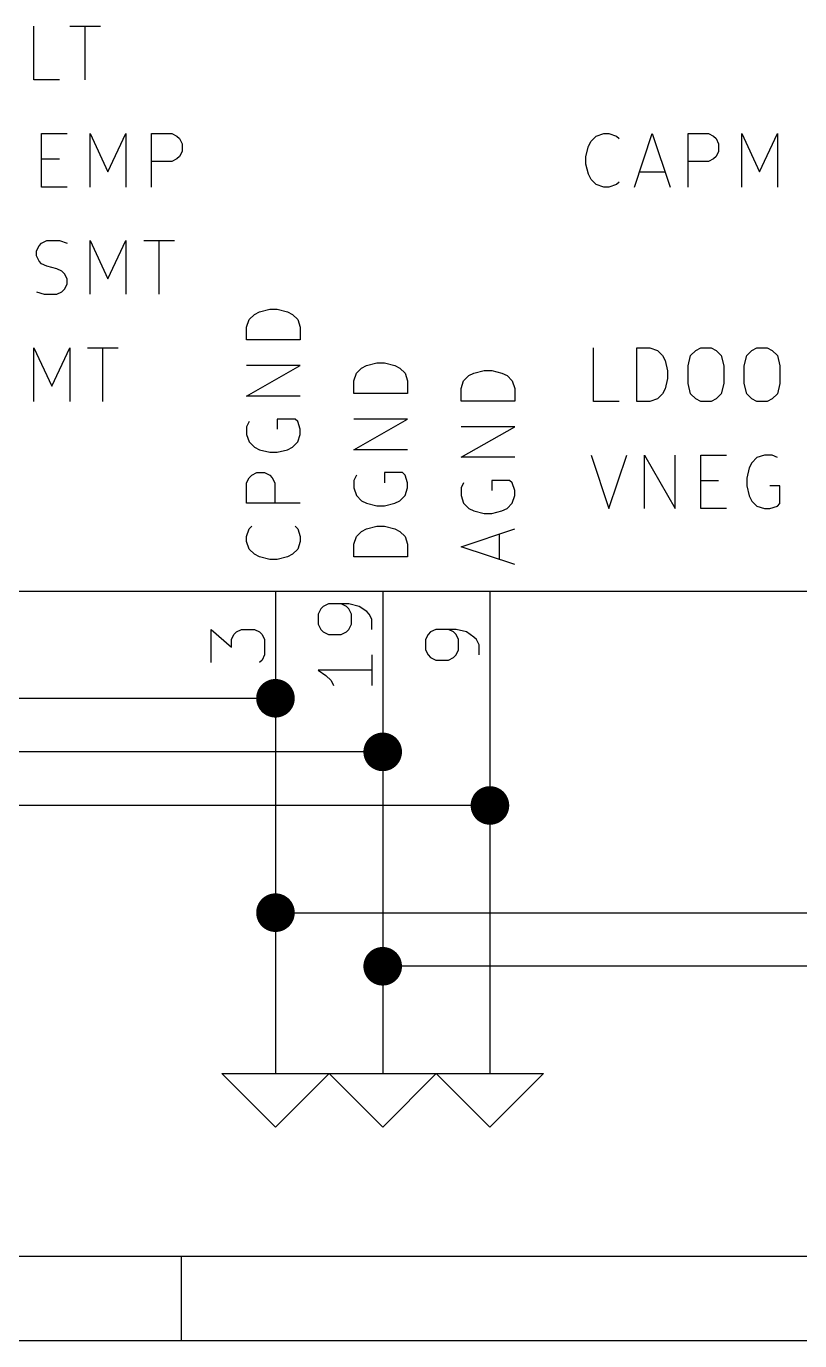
# Model space of a CAD drawing. Header units: inches. Extents: x 0.4 to 16.1, y -11.3 to -0.4.
# Drawn here: x 2.218 to 2.939, y -11.299 to -10.073 of the extents above; entities that cross this region are included whole.
import ezdxf

# ---------------------------------------------------------------- set-up
doc = ezdxf.new("R2010")
doc.units = ezdxf.units.IN
doc.header["$MEASUREMENT"] = 0
for name, color, linetype in [('GREENSIXTYFIVE', 129, 'CONTINUOUS'), ('LIGHTGREEN', 92, 'CONTINUOUS'), ('LIGHTRED', 12, 'CONTINUOUS'), ('RED', 14, 'CONTINUOUS'), ('WHITE', 250, 'CONTINUOUS')]:
    doc.layers.add(name, color=color, linetype=linetype)

msp = doc.modelspace()

# ---------------------------------------------------------------- linework, layer by layer
at = {"layer": 'GREENSIXTYFIVE', "linetype": 'CONTINUOUS'}
for p, q in [((2.2248, -10.1231), (2.2248, -10.0731)), ((2.2248, -10.1231), (2.2248, -10.0731)), ((2.2581, -10.0731), (2.2867, -10.0731)), ((2.2581, -10.0731), (2.2867, -10.0731)), ((2.2724, -10.1231), (2.2724, -10.0731)), ((2.2724, -10.1231), (2.2724, -10.0731)), ((2.2486, -10.1231), (2.2248, -10.1231)), ((2.2486, -10.1231), (2.2248, -10.1231)), ((2.2319, -10.2231), (2.2319, -10.1731)), ((2.2319, -10.1731), (2.2557, -10.1731)), ((2.2319, -10.2231), (2.2319, -10.1731)), ((2.2319, -10.1731), (2.2557, -10.1731)), ((2.2771, -10.2231), (2.2771, -10.1731)), ((2.2771, -10.1731), (2.2938, -10.2088)), ((2.2771, -10.2231), (2.2771, -10.1731)), ((2.2771, -10.1731), (2.2938, -10.2088)), ((2.2938, -10.2088), (2.3105, -10.1731)), ((2.2938, -10.2088), (2.3105, -10.1731)), ((2.3105, -10.1731), (2.3105, -10.2231)), ((2.3105, -10.1731), (2.3105, -10.2231)), ((2.3343, -10.2231), (2.3343, -10.1731)), ((2.3343, -10.1731), (2.3533, -10.1731)), ((2.3343, -10.2231), (2.3343, -10.1731)), ((2.3343, -10.1731), (2.3533, -10.1731)), ((2.3533, -10.1731), (2.3581, -10.1755)), ((2.3533, -10.1731), (2.3581, -10.1755)), ((2.3581, -10.1755), (2.3605, -10.1779)), ((2.3581, -10.1755), (2.3605, -10.1779)), ((2.7443, -10.1803), (2.749, -10.1755)), ((2.7443, -10.1803), (2.749, -10.1755)), ((2.749, -10.1755), (2.7562, -10.1731)), ((2.749, -10.1755), (2.7562, -10.1731)), ((2.7562, -10.1731), (2.7609, -10.1731)), ((2.7562, -10.1731), (2.7609, -10.1731)), ((2.7609, -10.1731), (2.7681, -10.1755)), ((2.7609, -10.1731), (2.7681, -10.1755)), ((2.7681, -10.1755), (2.7705, -10.1779)), ((2.7681, -10.1755), (2.7705, -10.1779)), ((2.7848, -10.2231), (2.8014, -10.1731)), ((2.7848, -10.2231), (2.8014, -10.1731)), ((2.8014, -10.1731), (2.8181, -10.2231)), ((2.8014, -10.1731), (2.8181, -10.2231)), ((2.8348, -10.2231), (2.8348, -10.1731)), ((2.8348, -10.1731), (2.8538, -10.1731)), ((2.8348, -10.2231), (2.8348, -10.1731)), ((2.8348, -10.1731), (2.8538, -10.1731)), ((2.8538, -10.1731), (2.8586, -10.1755)), ((2.8538, -10.1731), (2.8586, -10.1755)), ((2.8586, -10.1755), (2.861, -10.1779)), ((2.8586, -10.1755), (2.861, -10.1779)), ((2.8848, -10.2231), (2.8848, -10.1731)), ((2.8848, -10.1731), (2.9014, -10.2088)), ((2.8848, -10.2231), (2.8848, -10.1731)), ((2.8848, -10.1731), (2.9014, -10.2088)), ((2.9014, -10.2088), (2.9181, -10.1731)), ((2.9014, -10.2088), (2.9181, -10.1731)), ((2.9181, -10.1731), (2.9181, -10.2231)), ((2.9181, -10.1731), (2.9181, -10.2231)), ((2.3605, -10.1779), (2.3629, -10.1827)), ((2.3605, -10.1779), (2.3629, -10.1827)), ((2.3629, -10.1827), (2.3629, -10.1898)), ((2.3629, -10.1827), (2.3629, -10.1898)), ((2.7395, -10.1946), (2.7419, -10.185)), ((2.7395, -10.1946), (2.7419, -10.185)), ((2.7419, -10.185), (2.7443, -10.1803)), ((2.7419, -10.185), (2.7443, -10.1803)), ((2.861, -10.1779), (2.8633, -10.1827)), ((2.861, -10.1779), (2.8633, -10.1827)), ((2.8633, -10.1827), (2.8633, -10.1898)), ((2.8633, -10.1827), (2.8633, -10.1898)), ((2.2319, -10.1969), (2.2486, -10.1969)), ((2.2319, -10.1969), (2.2486, -10.1969)), ((2.3533, -10.1993), (2.3343, -10.1993)), ((2.3533, -10.1993), (2.3343, -10.1993)), ((2.3581, -10.1969), (2.3533, -10.1993)), ((2.3581, -10.1969), (2.3533, -10.1993)), ((2.3605, -10.1946), (2.3581, -10.1969)), ((2.3605, -10.1946), (2.3581, -10.1969)), ((2.3629, -10.1898), (2.3605, -10.1946)), ((2.3629, -10.1898), (2.3605, -10.1946)), ((2.7395, -10.2017), (2.7395, -10.1946)), ((2.7395, -10.2017), (2.7395, -10.1946)), ((2.7419, -10.2112), (2.7395, -10.2017)), ((2.7419, -10.2112), (2.7395, -10.2017)), ((2.8538, -10.1993), (2.8348, -10.1993)), ((2.8538, -10.1993), (2.8348, -10.1993)), ((2.8586, -10.1969), (2.8538, -10.1993)), ((2.8586, -10.1969), (2.8538, -10.1993)), ((2.861, -10.1946), (2.8586, -10.1969)), ((2.861, -10.1946), (2.8586, -10.1969)), ((2.8633, -10.1898), (2.861, -10.1946)), ((2.8633, -10.1898), (2.861, -10.1946)), ((2.7443, -10.216), (2.7419, -10.2112)), ((2.7443, -10.216), (2.7419, -10.2112)), ((2.7895, -10.2088), (2.8133, -10.2088)), ((2.7895, -10.2088), (2.8133, -10.2088)), ((2.2557, -10.2231), (2.2319, -10.2231)), ((2.2557, -10.2231), (2.2319, -10.2231)), ((2.749, -10.2208), (2.7443, -10.216)), ((2.749, -10.2208), (2.7443, -10.216)), ((2.7562, -10.2231), (2.749, -10.2208)), ((2.7562, -10.2231), (2.749, -10.2208)), ((2.7609, -10.2231), (2.7562, -10.2231)), ((2.7609, -10.2231), (2.7562, -10.2231)), ((2.7681, -10.2208), (2.7609, -10.2231)), ((2.7681, -10.2208), (2.7609, -10.2231)), ((2.7705, -10.2184), (2.7681, -10.2208)), ((2.7705, -10.2184), (2.7681, -10.2208)), ((2.2319, -10.2755), (2.2367, -10.2731)), ((2.2319, -10.2755), (2.2367, -10.2731)), ((2.2367, -10.2731), (2.2486, -10.2731)), ((2.2367, -10.2731), (2.2486, -10.2731)), ((2.2486, -10.2731), (2.2557, -10.2755)), ((2.2486, -10.2731), (2.2557, -10.2755)), ((2.2771, -10.3231), (2.2771, -10.2731)), ((2.2771, -10.2731), (2.2938, -10.3088)), ((2.2771, -10.3231), (2.2771, -10.2731)), ((2.2771, -10.2731), (2.2938, -10.3088)), ((2.2938, -10.3088), (2.3105, -10.2731)), ((2.2938, -10.3088), (2.3105, -10.2731)), ((2.3105, -10.2731), (2.3105, -10.3231)), ((2.3105, -10.2731), (2.3105, -10.3231)), ((2.3271, -10.2731), (2.3557, -10.2731)), ((2.3271, -10.2731), (2.3557, -10.2731)), ((2.3414, -10.3231), (2.3414, -10.2731)), ((2.3414, -10.3231), (2.3414, -10.2731)), ((2.2271, -10.2827), (2.2295, -10.2779)), ((2.2271, -10.2827), (2.2295, -10.2779)), ((2.2271, -10.2874), (2.2271, -10.2827)), ((2.2271, -10.2874), (2.2271, -10.2827)), ((2.2295, -10.2922), (2.2271, -10.2874)), ((2.2295, -10.2922), (2.2271, -10.2874)), ((2.2295, -10.2779), (2.2319, -10.2755)), ((2.2295, -10.2779), (2.2319, -10.2755)), ((2.2319, -10.2946), (2.2295, -10.2922)), ((2.2319, -10.2946), (2.2295, -10.2922)), ((2.2367, -10.2969), (2.2319, -10.2946)), ((2.2367, -10.2969), (2.2319, -10.2946)), ((2.2462, -10.2993), (2.2367, -10.2969)), ((2.2462, -10.2993), (2.2367, -10.2969)), ((2.2509, -10.3017), (2.2462, -10.2993)), ((2.2509, -10.3017), (2.2462, -10.2993)), ((2.2533, -10.3041), (2.2509, -10.3017)), ((2.2533, -10.3041), (2.2509, -10.3017)), ((2.2557, -10.3088), (2.2533, -10.3041)), ((2.2557, -10.3088), (2.2533, -10.3041)), ((2.2557, -10.3136), (2.2557, -10.3088)), ((2.2557, -10.3136), (2.2557, -10.3088)), ((2.2271, -10.3208), (2.2343, -10.3231)), ((2.2271, -10.3208), (2.2343, -10.3231)), ((2.2343, -10.3231), (2.2462, -10.3231)), ((2.2343, -10.3231), (2.2462, -10.3231)), ((2.2462, -10.3231), (2.2509, -10.3208)), ((2.2462, -10.3231), (2.2509, -10.3208)), ((2.2509, -10.3208), (2.2533, -10.3184)), ((2.2509, -10.3208), (2.2533, -10.3184)), ((2.2533, -10.3184), (2.2557, -10.3136)), ((2.2533, -10.3184), (2.2557, -10.3136)), ((2.4231, -10.3538), (2.4255, -10.3467)), ((2.4231, -10.3538), (2.4255, -10.3467)), ((2.4255, -10.3467), (2.4303, -10.3419)), ((2.4255, -10.3467), (2.4303, -10.3419)), ((2.4303, -10.3419), (2.435, -10.3395)), ((2.4303, -10.3419), (2.435, -10.3395)), ((2.435, -10.3395), (2.4446, -10.3371)), ((2.435, -10.3395), (2.4446, -10.3371)), ((2.4446, -10.3371), (2.4517, -10.3371)), ((2.4446, -10.3371), (2.4517, -10.3371)), ((2.4517, -10.3371), (2.4612, -10.3395)), ((2.4517, -10.3371), (2.4612, -10.3395)), ((2.4612, -10.3395), (2.466, -10.3419)), ((2.4612, -10.3395), (2.466, -10.3419)), ((2.466, -10.3419), (2.4708, -10.3467)), ((2.466, -10.3419), (2.4708, -10.3467)), ((2.4708, -10.3467), (2.4731, -10.3538)), ((2.4708, -10.3467), (2.4731, -10.3538)), ((2.4231, -10.3657), (2.4231, -10.3538)), ((2.4231, -10.3657), (2.4231, -10.3538)), ((2.4731, -10.3538), (2.4731, -10.3657)), ((2.4731, -10.3538), (2.4731, -10.3657)), ((2.2248, -10.4231), (2.2248, -10.3731)), ((2.2248, -10.3731), (2.2414, -10.4088)), ((2.2248, -10.4231), (2.2248, -10.3731)), ((2.2248, -10.3731), (2.2414, -10.4088)), ((2.2414, -10.4088), (2.2581, -10.3731)), ((2.2414, -10.4088), (2.2581, -10.3731)), ((2.2581, -10.3731), (2.2581, -10.4231)), ((2.2581, -10.3731), (2.2581, -10.4231)), ((2.2748, -10.3731), (2.3033, -10.3731)), ((2.2748, -10.3731), (2.3033, -10.3731)), ((2.289, -10.4231), (2.289, -10.3731)), ((2.289, -10.4231), (2.289, -10.3731)), ((2.4731, -10.3657), (2.4231, -10.3657)), ((2.4731, -10.3657), (2.4231, -10.3657)), ((2.7467, -10.4231), (2.7467, -10.3731)), ((2.7467, -10.4231), (2.7467, -10.3731)), ((2.7871, -10.4231), (2.7871, -10.3731)), ((2.7871, -10.3731), (2.799, -10.3731)), ((2.7871, -10.4231), (2.7871, -10.3731)), ((2.7871, -10.3731), (2.799, -10.3731)), ((2.799, -10.3731), (2.8062, -10.3755)), ((2.799, -10.3731), (2.8062, -10.3755)), ((2.8419, -10.3755), (2.8467, -10.3731)), ((2.8419, -10.3755), (2.8467, -10.3731)), ((2.8467, -10.3731), (2.8562, -10.3731)), ((2.8467, -10.3731), (2.8562, -10.3731)), ((2.8562, -10.3731), (2.8609, -10.3755)), ((2.8562, -10.3731), (2.8609, -10.3755)), ((2.8943, -10.3755), (2.899, -10.3731)), ((2.8943, -10.3755), (2.899, -10.3731)), ((2.899, -10.3731), (2.9086, -10.3731)), ((2.899, -10.3731), (2.9086, -10.3731)), ((2.9086, -10.3731), (2.9133, -10.3755)), ((2.9086, -10.3731), (2.9133, -10.3755)), ((2.8062, -10.3755), (2.8109, -10.3803)), ((2.8062, -10.3755), (2.8109, -10.3803)), ((2.8109, -10.3803), (2.8133, -10.385)), ((2.8109, -10.3803), (2.8133, -10.385)), ((2.8133, -10.385), (2.8157, -10.3946)), ((2.8133, -10.385), (2.8157, -10.3946)), ((2.8348, -10.3898), (2.8371, -10.3803)), ((2.8348, -10.3898), (2.8371, -10.3803)), ((2.8371, -10.3803), (2.8419, -10.3755)), ((2.8371, -10.3803), (2.8419, -10.3755)), ((2.8609, -10.3755), (2.8657, -10.3803)), ((2.8609, -10.3755), (2.8657, -10.3803)), ((2.8657, -10.3803), (2.8681, -10.3898)), ((2.8657, -10.3803), (2.8681, -10.3898)), ((2.8871, -10.3898), (2.8895, -10.3803)), ((2.8871, -10.3898), (2.8895, -10.3803)), ((2.8895, -10.3803), (2.8943, -10.3755)), ((2.8895, -10.3803), (2.8943, -10.3755)), ((2.9133, -10.3755), (2.9181, -10.3803)), ((2.9133, -10.3755), (2.9181, -10.3803)), ((2.9181, -10.3803), (2.9205, -10.3898)), ((2.9181, -10.3803), (2.9205, -10.3898)), ((2.4231, -10.4181), (2.4731, -10.3895)), ((2.4731, -10.3895), (2.4231, -10.3895)), ((2.4231, -10.4181), (2.4731, -10.3895)), ((2.4731, -10.3895), (2.4231, -10.3895)), ((2.5231, -10.4038), (2.5255, -10.3967)), ((2.5231, -10.4038), (2.5255, -10.3967)), ((2.5255, -10.3967), (2.5303, -10.3919)), ((2.5255, -10.3967), (2.5303, -10.3919)), ((2.5303, -10.3919), (2.535, -10.3895)), ((2.5303, -10.3919), (2.535, -10.3895)), ((2.535, -10.3895), (2.5446, -10.3871)), ((2.535, -10.3895), (2.5446, -10.3871)), ((2.5446, -10.3871), (2.5517, -10.3871)), ((2.5446, -10.3871), (2.5517, -10.3871)), ((2.5517, -10.3871), (2.5612, -10.3895)), ((2.5517, -10.3871), (2.5612, -10.3895)), ((2.5612, -10.3895), (2.566, -10.3919)), ((2.5612, -10.3895), (2.566, -10.3919)), ((2.566, -10.3919), (2.5708, -10.3967)), ((2.566, -10.3919), (2.5708, -10.3967)), ((2.5708, -10.3967), (2.5731, -10.4038)), ((2.5708, -10.3967), (2.5731, -10.4038)), ((2.6303, -10.399), (2.635, -10.3967)), ((2.6303, -10.399), (2.635, -10.3967)), ((2.635, -10.3967), (2.6446, -10.3943)), ((2.635, -10.3967), (2.6446, -10.3943)), ((2.6446, -10.3943), (2.6517, -10.3943)), ((2.6446, -10.3943), (2.6517, -10.3943)), ((2.6517, -10.3943), (2.6612, -10.3967)), ((2.6517, -10.3943), (2.6612, -10.3967)), ((2.6612, -10.3967), (2.666, -10.399)), ((2.6612, -10.3967), (2.666, -10.399)), ((2.8157, -10.3946), (2.8157, -10.4017)), ((2.8157, -10.3946), (2.8157, -10.4017)), ((2.8348, -10.4065), (2.8348, -10.3898)), ((2.8348, -10.4065), (2.8348, -10.3898)), ((2.8681, -10.3898), (2.8681, -10.4065)), ((2.8681, -10.3898), (2.8681, -10.4065)), ((2.8871, -10.4065), (2.8871, -10.3898)), ((2.8871, -10.4065), (2.8871, -10.3898)), ((2.9205, -10.3898), (2.9205, -10.4065)), ((2.9205, -10.3898), (2.9205, -10.4065)), ((2.5231, -10.4157), (2.5231, -10.4038)), ((2.5231, -10.4157), (2.5231, -10.4038)), ((2.5731, -10.4038), (2.5731, -10.4157)), ((2.5731, -10.4038), (2.5731, -10.4157)), ((2.6231, -10.4109), (2.6255, -10.4038)), ((2.6231, -10.4109), (2.6255, -10.4038)), ((2.6255, -10.4038), (2.6303, -10.399)), ((2.6255, -10.4038), (2.6303, -10.399)), ((2.666, -10.399), (2.6708, -10.4038)), ((2.666, -10.399), (2.6708, -10.4038)), ((2.6708, -10.4038), (2.6731, -10.4109)), ((2.6708, -10.4038), (2.6731, -10.4109)), ((2.8157, -10.4017), (2.8133, -10.4112)), ((2.8157, -10.4017), (2.8133, -10.4112)), ((2.8371, -10.416), (2.8348, -10.4065)), ((2.8371, -10.416), (2.8348, -10.4065)), ((2.8681, -10.4065), (2.8657, -10.416)), ((2.8681, -10.4065), (2.8657, -10.416)), ((2.8895, -10.416), (2.8871, -10.4065)), ((2.8895, -10.416), (2.8871, -10.4065)), ((2.9205, -10.4065), (2.9181, -10.416)), ((2.9205, -10.4065), (2.9181, -10.416)), ((2.4731, -10.4181), (2.4231, -10.4181)), ((2.4731, -10.4181), (2.4231, -10.4181)), ((2.5731, -10.4157), (2.5231, -10.4157)), ((2.5731, -10.4157), (2.5231, -10.4157)), ((2.6231, -10.4229), (2.6231, -10.4109)), ((2.6231, -10.4229), (2.6231, -10.4109)), ((2.6731, -10.4109), (2.6731, -10.4229)), ((2.6731, -10.4109), (2.6731, -10.4229)), ((2.8062, -10.4208), (2.799, -10.4231)), ((2.8062, -10.4208), (2.799, -10.4231)), ((2.8109, -10.416), (2.8062, -10.4208)), ((2.8109, -10.416), (2.8062, -10.4208)), ((2.8133, -10.4112), (2.8109, -10.416)), ((2.8133, -10.4112), (2.8109, -10.416)), ((2.8419, -10.4208), (2.8371, -10.416)), ((2.8419, -10.4208), (2.8371, -10.416)), ((2.8467, -10.4231), (2.8419, -10.4208)), ((2.8467, -10.4231), (2.8419, -10.4208)), ((2.8609, -10.4208), (2.8562, -10.4231)), ((2.8609, -10.4208), (2.8562, -10.4231)), ((2.8657, -10.416), (2.8609, -10.4208)), ((2.8657, -10.416), (2.8609, -10.4208)), ((2.8943, -10.4208), (2.8895, -10.416)), ((2.8943, -10.4208), (2.8895, -10.416)), ((2.899, -10.4231), (2.8943, -10.4208)), ((2.899, -10.4231), (2.8943, -10.4208)), ((2.9133, -10.4208), (2.9086, -10.4231)), ((2.9133, -10.4208), (2.9086, -10.4231)), ((2.9181, -10.416), (2.9133, -10.4208)), ((2.9181, -10.416), (2.9133, -10.4208)), ((2.6731, -10.4229), (2.6231, -10.4229)), ((2.6731, -10.4229), (2.6231, -10.4229)), ((2.7705, -10.4231), (2.7467, -10.4231)), ((2.7705, -10.4231), (2.7467, -10.4231)), ((2.799, -10.4231), (2.7871, -10.4231)), ((2.799, -10.4231), (2.7871, -10.4231)), ((2.8562, -10.4231), (2.8467, -10.4231)), ((2.8562, -10.4231), (2.8467, -10.4231)), ((2.9086, -10.4231), (2.899, -10.4231)), ((2.9086, -10.4231), (2.899, -10.4231)), ((2.4255, -10.4419), (2.4231, -10.4467)), ((2.4255, -10.4419), (2.4231, -10.4467)), ((2.4231, -10.4467), (2.4231, -10.4538)), ((2.4231, -10.4467), (2.4231, -10.4538)), ((2.4684, -10.4395), (2.4517, -10.4395)), ((2.4517, -10.4395), (2.4517, -10.449)), ((2.4684, -10.4395), (2.4517, -10.4395)), ((2.4517, -10.4395), (2.4517, -10.449)), ((2.4708, -10.4419), (2.4684, -10.4395)), ((2.4708, -10.4419), (2.4684, -10.4395)), ((2.4731, -10.449), (2.4708, -10.4419)), ((2.4731, -10.449), (2.4708, -10.4419)), ((2.5231, -10.4681), (2.5731, -10.4395)), ((2.5731, -10.4395), (2.5231, -10.4395)), ((2.5231, -10.4681), (2.5731, -10.4395)), ((2.5731, -10.4395), (2.5231, -10.4395)), ((2.6231, -10.4752), (2.6731, -10.4467)), ((2.6731, -10.4467), (2.6231, -10.4467)), ((2.6231, -10.4752), (2.6731, -10.4467)), ((2.6731, -10.4467), (2.6231, -10.4467)), ((2.4231, -10.4538), (2.4255, -10.4609)), ((2.4231, -10.4538), (2.4255, -10.4609)), ((2.4708, -10.4609), (2.4731, -10.4538)), ((2.4708, -10.4609), (2.4731, -10.4538)), ((2.4731, -10.4538), (2.4731, -10.449)), ((2.4731, -10.4538), (2.4731, -10.449)), ((2.4255, -10.4609), (2.4303, -10.4657)), ((2.4255, -10.4609), (2.4303, -10.4657)), ((2.4303, -10.4657), (2.435, -10.4681)), ((2.4303, -10.4657), (2.435, -10.4681)), ((2.435, -10.4681), (2.4446, -10.4705)), ((2.435, -10.4681), (2.4446, -10.4705)), ((2.4446, -10.4705), (2.4517, -10.4705)), ((2.4446, -10.4705), (2.4517, -10.4705)), ((2.4517, -10.4705), (2.4612, -10.4681)), ((2.4517, -10.4705), (2.4612, -10.4681)), ((2.4612, -10.4681), (2.466, -10.4657)), ((2.4612, -10.4681), (2.466, -10.4657)), ((2.466, -10.4657), (2.4708, -10.4609)), ((2.466, -10.4657), (2.4708, -10.4609)), ((2.5731, -10.4681), (2.5231, -10.4681)), ((2.5731, -10.4681), (2.5231, -10.4681)), ((2.6731, -10.4752), (2.6231, -10.4752)), ((2.6731, -10.4752), (2.6231, -10.4752)), ((2.7443, -10.4731), (2.7609, -10.5231)), ((2.7443, -10.4731), (2.7609, -10.5231)), ((2.7609, -10.5231), (2.7776, -10.4731)), ((2.7609, -10.5231), (2.7776, -10.4731)), ((2.7943, -10.5231), (2.7943, -10.4731)), ((2.7943, -10.4731), (2.8229, -10.5231)), ((2.7943, -10.5231), (2.7943, -10.4731)), ((2.7943, -10.4731), (2.8229, -10.5231)), ((2.8229, -10.5231), (2.8229, -10.4731)), ((2.8229, -10.5231), (2.8229, -10.4731)), ((2.8467, -10.5231), (2.8467, -10.4731)), ((2.8467, -10.4731), (2.8705, -10.4731)), ((2.8467, -10.5231), (2.8467, -10.4731)), ((2.8467, -10.4731), (2.8705, -10.4731)), ((2.8943, -10.4803), (2.8919, -10.485)), ((2.8943, -10.4803), (2.8919, -10.485)), ((2.899, -10.4755), (2.8943, -10.4803)), ((2.899, -10.4755), (2.8943, -10.4803)), ((2.9062, -10.4731), (2.899, -10.4755)), ((2.9062, -10.4731), (2.899, -10.4755)), ((2.9133, -10.4731), (2.9062, -10.4731)), ((2.9133, -10.4731), (2.9062, -10.4731)), ((2.9181, -10.4755), (2.9133, -10.4731)), ((2.9181, -10.4755), (2.9133, -10.4731)), ((2.4231, -10.499), (2.4255, -10.4943)), ((2.4231, -10.499), (2.4255, -10.4943)), ((2.4255, -10.4943), (2.4279, -10.4919)), ((2.4255, -10.4943), (2.4279, -10.4919)), ((2.4279, -10.4919), (2.4327, -10.4895)), ((2.4279, -10.4919), (2.4327, -10.4895)), ((2.4327, -10.4895), (2.4398, -10.4895)), ((2.4327, -10.4895), (2.4398, -10.4895)), ((2.4398, -10.4895), (2.4446, -10.4919)), ((2.4398, -10.4895), (2.4446, -10.4919)), ((2.4446, -10.4919), (2.4469, -10.4943)), ((2.4446, -10.4919), (2.4469, -10.4943)), ((2.4469, -10.4943), (2.4493, -10.499)), ((2.4469, -10.4943), (2.4493, -10.499)), ((2.5255, -10.4919), (2.5231, -10.4967)), ((2.5255, -10.4919), (2.5231, -10.4967)), ((2.5684, -10.4895), (2.5517, -10.4895)), ((2.5517, -10.4895), (2.5517, -10.499)), ((2.5684, -10.4895), (2.5517, -10.4895)), ((2.5517, -10.4895), (2.5517, -10.499)), ((2.5708, -10.4919), (2.5684, -10.4895)), ((2.5708, -10.4919), (2.5684, -10.4895)), ((2.5731, -10.499), (2.5708, -10.4919)), ((2.5731, -10.499), (2.5708, -10.4919)), ((2.8919, -10.485), (2.8895, -10.4946)), ((2.8919, -10.485), (2.8895, -10.4946)), ((2.8895, -10.4946), (2.8895, -10.5017)), ((2.8895, -10.4946), (2.8895, -10.5017)), ((2.4231, -10.5181), (2.4231, -10.499)), ((2.4231, -10.5181), (2.4231, -10.499)), ((2.4493, -10.499), (2.4493, -10.5181)), ((2.4493, -10.499), (2.4493, -10.5181)), ((2.5231, -10.4967), (2.5231, -10.5038)), ((2.5231, -10.4967), (2.5231, -10.5038)), ((2.5231, -10.5038), (2.5255, -10.5109)), ((2.5231, -10.5038), (2.5255, -10.5109)), ((2.5708, -10.5109), (2.5731, -10.5038)), ((2.5708, -10.5109), (2.5731, -10.5038)), ((2.5731, -10.5038), (2.5731, -10.499)), ((2.5731, -10.5038), (2.5731, -10.499)), ((2.6255, -10.499), (2.6231, -10.5038)), ((2.6255, -10.499), (2.6231, -10.5038)), ((2.6231, -10.5038), (2.6231, -10.5109)), ((2.6231, -10.5038), (2.6231, -10.5109)), ((2.6684, -10.4967), (2.6517, -10.4967)), ((2.6517, -10.4967), (2.6517, -10.5062)), ((2.6684, -10.4967), (2.6517, -10.4967)), ((2.6517, -10.4967), (2.6517, -10.5062)), ((2.6708, -10.499), (2.6684, -10.4967)), ((2.6708, -10.499), (2.6684, -10.4967)), ((2.6731, -10.5062), (2.6708, -10.499)), ((2.6731, -10.5062), (2.6708, -10.499)), ((2.6731, -10.5109), (2.6731, -10.5062)), ((2.6731, -10.5109), (2.6731, -10.5062)), ((2.8467, -10.4969), (2.8633, -10.4969)), ((2.8467, -10.4969), (2.8633, -10.4969)), ((2.8895, -10.5017), (2.8919, -10.5112)), ((2.8895, -10.5017), (2.8919, -10.5112)), ((2.9205, -10.5017), (2.9109, -10.5017)), ((2.9205, -10.5017), (2.9109, -10.5017)), ((2.9205, -10.5184), (2.9205, -10.5017)), ((2.9205, -10.5184), (2.9205, -10.5017)), ((2.4731, -10.5181), (2.4231, -10.5181)), ((2.4731, -10.5181), (2.4231, -10.5181)), ((2.5255, -10.5109), (2.5303, -10.5157)), ((2.5255, -10.5109), (2.5303, -10.5157)), ((2.5303, -10.5157), (2.535, -10.5181)), ((2.5303, -10.5157), (2.535, -10.5181)), ((2.535, -10.5181), (2.5446, -10.5205)), ((2.535, -10.5181), (2.5446, -10.5205)), ((2.5446, -10.5205), (2.5517, -10.5205)), ((2.5446, -10.5205), (2.5517, -10.5205)), ((2.5517, -10.5205), (2.5612, -10.5181)), ((2.5517, -10.5205), (2.5612, -10.5181)), ((2.5612, -10.5181), (2.566, -10.5157)), ((2.5612, -10.5181), (2.566, -10.5157)), ((2.566, -10.5157), (2.5708, -10.5109)), ((2.566, -10.5157), (2.5708, -10.5109)), ((2.6231, -10.5109), (2.6255, -10.5181)), ((2.6231, -10.5109), (2.6255, -10.5181)), ((2.6255, -10.5181), (2.6303, -10.5229)), ((2.6255, -10.5181), (2.6303, -10.5229)), ((2.666, -10.5229), (2.6708, -10.5181)), ((2.666, -10.5229), (2.6708, -10.5181)), ((2.6708, -10.5181), (2.6731, -10.5109)), ((2.6708, -10.5181), (2.6731, -10.5109)), ((2.8919, -10.5112), (2.8943, -10.516)), ((2.8919, -10.5112), (2.8943, -10.516)), ((2.8943, -10.516), (2.899, -10.5208)), ((2.8943, -10.516), (2.899, -10.5208)), ((2.9181, -10.5208), (2.9205, -10.5184)), ((2.9181, -10.5208), (2.9205, -10.5184)), ((2.6303, -10.5229), (2.635, -10.5252)), ((2.6303, -10.5229), (2.635, -10.5252)), ((2.635, -10.5252), (2.6446, -10.5276)), ((2.635, -10.5252), (2.6446, -10.5276)), ((2.6446, -10.5276), (2.6517, -10.5276)), ((2.6446, -10.5276), (2.6517, -10.5276)), ((2.6517, -10.5276), (2.6612, -10.5252)), ((2.6517, -10.5276), (2.6612, -10.5252)), ((2.6612, -10.5252), (2.666, -10.5229)), ((2.6612, -10.5252), (2.666, -10.5229)), ((2.8705, -10.5231), (2.8467, -10.5231)), ((2.8705, -10.5231), (2.8467, -10.5231)), ((2.899, -10.5208), (2.9062, -10.5231)), ((2.899, -10.5208), (2.9062, -10.5231)), ((2.9062, -10.5231), (2.9109, -10.5231)), ((2.9062, -10.5231), (2.9109, -10.5231)), ((2.9109, -10.5231), (2.9181, -10.5208)), ((2.9109, -10.5231), (2.9181, -10.5208)), ((2.4231, -10.549), (2.4255, -10.5419)), ((2.4231, -10.549), (2.4255, -10.5419)), ((2.4255, -10.5419), (2.4279, -10.5395)), ((2.4255, -10.5419), (2.4279, -10.5395)), ((2.4684, -10.5395), (2.4708, -10.5419)), ((2.4684, -10.5395), (2.4708, -10.5419)), ((2.4708, -10.5419), (2.4731, -10.549)), ((2.4708, -10.5419), (2.4731, -10.549)), ((2.5255, -10.549), (2.5303, -10.5443)), ((2.5255, -10.549), (2.5303, -10.5443)), ((2.5303, -10.5443), (2.535, -10.5419)), ((2.5303, -10.5443), (2.535, -10.5419)), ((2.535, -10.5419), (2.5446, -10.5395)), ((2.535, -10.5419), (2.5446, -10.5395)), ((2.5446, -10.5395), (2.5517, -10.5395)), ((2.5446, -10.5395), (2.5517, -10.5395)), ((2.5517, -10.5395), (2.5612, -10.5419)), ((2.5517, -10.5395), (2.5612, -10.5419)), ((2.5612, -10.5419), (2.566, -10.5443)), ((2.5612, -10.5419), (2.566, -10.5443)), ((2.566, -10.5443), (2.5708, -10.549)), ((2.566, -10.5443), (2.5708, -10.549)), ((2.6231, -10.5586), (2.6731, -10.5419)), ((2.6231, -10.5586), (2.6731, -10.5419)), ((2.4231, -10.5538), (2.4231, -10.549)), ((2.4231, -10.5538), (2.4231, -10.549)), ((2.4255, -10.5609), (2.4231, -10.5538)), ((2.4255, -10.5609), (2.4231, -10.5538)), ((2.4731, -10.5538), (2.4708, -10.5609)), ((2.4731, -10.5538), (2.4708, -10.5609)), ((2.4731, -10.549), (2.4731, -10.5538)), ((2.4731, -10.549), (2.4731, -10.5538)), ((2.5231, -10.5562), (2.5255, -10.549)), ((2.5231, -10.5562), (2.5255, -10.549)), ((2.5231, -10.5681), (2.5231, -10.5562)), ((2.5231, -10.5681), (2.5231, -10.5562)), ((2.5708, -10.549), (2.5731, -10.5562)), ((2.5708, -10.549), (2.5731, -10.5562)), ((2.5731, -10.5562), (2.5731, -10.5681)), ((2.5731, -10.5562), (2.5731, -10.5681)), ((2.6588, -10.5705), (2.6588, -10.5467)), ((2.6588, -10.5705), (2.6588, -10.5467)), ((2.4303, -10.5657), (2.4255, -10.5609)), ((2.4303, -10.5657), (2.4255, -10.5609)), ((2.435, -10.5681), (2.4303, -10.5657)), ((2.435, -10.5681), (2.4303, -10.5657)), ((2.4446, -10.5705), (2.435, -10.5681)), ((2.4446, -10.5705), (2.435, -10.5681)), ((2.4612, -10.5681), (2.4517, -10.5705)), ((2.4612, -10.5681), (2.4517, -10.5705)), ((2.466, -10.5657), (2.4612, -10.5681)), ((2.466, -10.5657), (2.4612, -10.5681)), ((2.4708, -10.5609), (2.466, -10.5657)), ((2.4708, -10.5609), (2.466, -10.5657)), ((2.5731, -10.5681), (2.5231, -10.5681)), ((2.5731, -10.5681), (2.5231, -10.5681)), ((2.6731, -10.5752), (2.6231, -10.5586)), ((2.6731, -10.5752), (2.6231, -10.5586)), ((2.4517, -10.5705), (2.4446, -10.5705)), ((2.4517, -10.5705), (2.4446, -10.5705))]:
    msp.add_line(p, q, dxfattribs=at)
at = {"layer": 'LIGHTGREEN', "linetype": 'CONTINUOUS'}
for p, q in [((1.55, -10.7), (2.45, -10.7)), ((2.45, -10.7), (2.45, -10.9)), ((2.55, -10.7), (2.55, -10.95)), ((2.65, -10.7), (2.65, -10.8)), ((2.55, -10.75), (1.25, -10.75)), ((2.65, -10.8), (0.95, -10.8)), ((2.65, -10.8), (2.65, -11)), ((2.45, -10.9), (3.15, -10.9)), ((2.45, -10.9), (2.45, -11)), ((3.45, -10.95), (2.55, -10.95)), ((2.55, -10.95), (2.55, -11))]:
    msp.add_line(p, q, dxfattribs=at)
at = {"layer": 'LIGHTGREEN', "const_width": 0.018}
for points in [[(2.441, -10.7, 1), (2.459, -10.7, 1)], [(2.541, -10.75, 1), (2.559, -10.75, 1)], [(2.641, -10.8, 1), (2.659, -10.8, 1)], [(2.441, -10.9, 1), (2.459, -10.9, 1)], [(2.541, -10.95, 1), (2.559, -10.95, 1)]]:
    msp.add_lwpolyline(points, format="xyb", close=True, dxfattribs=at)
at = {"layer": 'LIGHTRED', "linetype": 'CONTINUOUS'}
for p, q in [((2.4923, -10.6167), (2.4899, -10.6214)), ((2.4923, -10.6167), (2.4899, -10.6214)), ((2.4946, -10.6143), (2.4923, -10.6167)), ((2.4946, -10.6143), (2.4923, -10.6167)), ((2.4994, -10.6119), (2.4946, -10.6143)), ((2.4994, -10.6119), (2.4946, -10.6143)), ((2.5184, -10.6119), (2.4994, -10.6119)), ((2.5184, -10.6119), (2.4994, -10.6119)), ((2.5161, -10.6143), (2.5113, -10.6119)), ((2.5161, -10.6143), (2.5113, -10.6119)), ((2.5184, -10.6167), (2.5161, -10.6143)), ((2.5184, -10.6167), (2.5161, -10.6143)), ((2.528, -10.6143), (2.5184, -10.6119)), ((2.528, -10.6143), (2.5184, -10.6119)), ((2.5208, -10.6214), (2.5184, -10.6167)), ((2.5208, -10.6214), (2.5184, -10.6167)), ((2.5351, -10.619), (2.528, -10.6143)), ((2.5351, -10.619), (2.528, -10.6143)), ((2.4899, -10.6214), (2.4899, -10.6309)), ((2.4899, -10.6214), (2.4899, -10.6309)), ((2.5208, -10.6309), (2.5208, -10.6214)), ((2.5208, -10.6309), (2.5208, -10.6214)), ((2.5375, -10.6214), (2.5351, -10.619)), ((2.5375, -10.6214), (2.5351, -10.619)), ((2.5399, -10.6262), (2.5375, -10.6214)), ((2.5399, -10.6262), (2.5375, -10.6214)), ((2.5399, -10.6357), (2.5399, -10.6262)), ((2.5399, -10.6357), (2.5399, -10.6262)), ((2.3899, -10.6667), (2.3899, -10.6357)), ((2.3899, -10.6357), (2.4089, -10.6524)), ((2.3899, -10.6667), (2.3899, -10.6357)), ((2.3899, -10.6357), (2.4089, -10.6524)), ((2.4089, -10.6452), (2.4113, -10.6405)), ((2.4089, -10.6452), (2.4113, -10.6405)), ((2.4113, -10.6405), (2.4137, -10.6381)), ((2.4113, -10.6405), (2.4137, -10.6381)), ((2.4137, -10.6381), (2.4184, -10.6357)), ((2.4137, -10.6381), (2.4184, -10.6357)), ((2.4184, -10.6357), (2.4304, -10.6357)), ((2.4184, -10.6357), (2.4304, -10.6357)), ((2.4304, -10.6357), (2.4351, -10.6381)), ((2.4304, -10.6357), (2.4351, -10.6381)), ((2.4351, -10.6381), (2.4375, -10.6405)), ((2.4351, -10.6381), (2.4375, -10.6405)), ((2.4375, -10.6405), (2.4399, -10.6452)), ((2.4375, -10.6405), (2.4399, -10.6452)), ((2.4899, -10.6309), (2.4923, -10.6357)), ((2.4899, -10.6309), (2.4923, -10.6357)), ((2.4923, -10.6357), (2.4946, -10.6381)), ((2.4923, -10.6357), (2.4946, -10.6381)), ((2.4946, -10.6381), (2.4994, -10.6405)), ((2.4946, -10.6381), (2.4994, -10.6405)), ((2.4994, -10.6405), (2.5113, -10.6405)), ((2.4994, -10.6405), (2.5113, -10.6405)), ((2.5113, -10.6405), (2.5161, -10.6381)), ((2.5113, -10.6405), (2.5161, -10.6381)), ((2.5161, -10.6381), (2.5184, -10.6357)), ((2.5161, -10.6381), (2.5184, -10.6357)), ((2.5184, -10.6357), (2.5208, -10.6309)), ((2.5184, -10.6357), (2.5208, -10.6309)), ((2.5923, -10.6405), (2.5899, -10.6452)), ((2.5923, -10.6405), (2.5899, -10.6452)), ((2.5946, -10.6381), (2.5923, -10.6405)), ((2.5946, -10.6381), (2.5923, -10.6405)), ((2.5994, -10.6357), (2.5946, -10.6381)), ((2.5994, -10.6357), (2.5946, -10.6381)), ((2.6184, -10.6357), (2.5994, -10.6357)), ((2.6184, -10.6357), (2.5994, -10.6357)), ((2.6161, -10.6381), (2.6113, -10.6357)), ((2.6161, -10.6381), (2.6113, -10.6357)), ((2.6184, -10.6405), (2.6161, -10.6381)), ((2.6184, -10.6405), (2.6161, -10.6381)), ((2.628, -10.6381), (2.6184, -10.6357)), ((2.628, -10.6381), (2.6184, -10.6357)), ((2.6208, -10.6452), (2.6184, -10.6405)), ((2.6208, -10.6452), (2.6184, -10.6405)), ((2.6351, -10.6429), (2.628, -10.6381)), ((2.6351, -10.6429), (2.628, -10.6381)), ((2.6375, -10.6452), (2.6351, -10.6429)), ((2.6375, -10.6452), (2.6351, -10.6429)), ((2.4089, -10.6524), (2.4089, -10.6452)), ((2.4089, -10.6524), (2.4089, -10.6452)), ((2.4399, -10.6452), (2.4399, -10.6595)), ((2.4399, -10.6452), (2.4399, -10.6595)), ((2.5899, -10.6452), (2.5899, -10.6548)), ((2.5899, -10.6452), (2.5899, -10.6548)), ((2.5899, -10.6548), (2.5923, -10.6595)), ((2.5899, -10.6548), (2.5923, -10.6595)), ((2.6184, -10.6595), (2.6208, -10.6548)), ((2.6184, -10.6595), (2.6208, -10.6548)), ((2.6208, -10.6548), (2.6208, -10.6452)), ((2.6208, -10.6548), (2.6208, -10.6452)), ((2.6399, -10.65), (2.6375, -10.6452)), ((2.6399, -10.65), (2.6375, -10.6452)), ((2.6399, -10.6595), (2.6399, -10.65)), ((2.6399, -10.6595), (2.6399, -10.65)), ((2.4375, -10.6643), (2.4351, -10.6667)), ((2.4375, -10.6643), (2.4351, -10.6667)), ((2.4399, -10.6595), (2.4375, -10.6643)), ((2.4399, -10.6595), (2.4375, -10.6643)), ((2.5399, -10.6595), (2.5399, -10.6881)), ((2.5399, -10.6595), (2.5399, -10.6881)), ((2.5923, -10.6595), (2.5946, -10.6619)), ((2.5923, -10.6595), (2.5946, -10.6619)), ((2.5946, -10.6619), (2.5994, -10.6643)), ((2.5946, -10.6619), (2.5994, -10.6643)), ((2.5994, -10.6643), (2.6113, -10.6643)), ((2.5994, -10.6643), (2.6113, -10.6643)), ((2.6113, -10.6643), (2.6161, -10.6619)), ((2.6113, -10.6643), (2.6161, -10.6619)), ((2.6161, -10.6619), (2.6184, -10.6595)), ((2.6161, -10.6619), (2.6184, -10.6595)), ((2.5399, -10.6738), (2.4899, -10.6738)), ((2.4899, -10.6738), (2.497, -10.6786)), ((2.5399, -10.6738), (2.4899, -10.6738)), ((2.4899, -10.6738), (2.497, -10.6786)), ((2.497, -10.6786), (2.5018, -10.6833)), ((2.497, -10.6786), (2.5018, -10.6833)), ((2.5018, -10.6833), (2.5042, -10.6881)), ((2.5018, -10.6833), (2.5042, -10.6881))]:
    msp.add_line(p, q, dxfattribs=at)
at = {"layer": 'RED', "linetype": 'CONTINUOUS'}
for p, q in [((2.15, -10.6), (2.95, -10.6)), ((2.45, -10.6), (2.45, -10.7)), ((2.45, -10.6), (2.45, -10.7)), ((2.55, -10.6), (2.55, -10.7)), ((2.55, -10.6), (2.55, -10.7)), ((2.65, -10.6), (2.65, -10.7)), ((2.65, -10.6), (2.65, -10.7)), ((2.45, -11), (2.45, -11.05)), ((2.55, -11), (2.55, -11.05)), ((2.65, -11), (2.65, -11.05)), ((2.45, -11.1), (2.4, -11.05)), ((2.4, -11.05), (2.45, -11.05)), ((2.45, -11.05), (2.5, -11.05)), ((2.5, -11.05), (2.45, -11.1)), ((2.55, -11.1), (2.5, -11.05)), ((2.5, -11.05), (2.55, -11.05)), ((2.55, -11.05), (2.6, -11.05)), ((2.6, -11.05), (2.55, -11.1)), ((2.65, -11.1), (2.6, -11.05)), ((2.6, -11.05), (2.65, -11.05)), ((2.65, -11.05), (2.7, -11.05)), ((2.7, -11.05), (2.65, -11.1)), ((16.0626, -11.2206), (0.4724, -11.2206)), ((2.3622, -11.2206), (2.3622, -11.2993)), ((16.1413, -11.2993), (0.3937, -11.2993))]:
    msp.add_line(p, q, dxfattribs=at)
at = {"layer": 'WHITE', "linetype": 'CONTINUOUS'}
msp.add_line((2.15, -10.6), (2.95, -10.6), dxfattribs=at)

doc.saveas('drawing.dxf')
